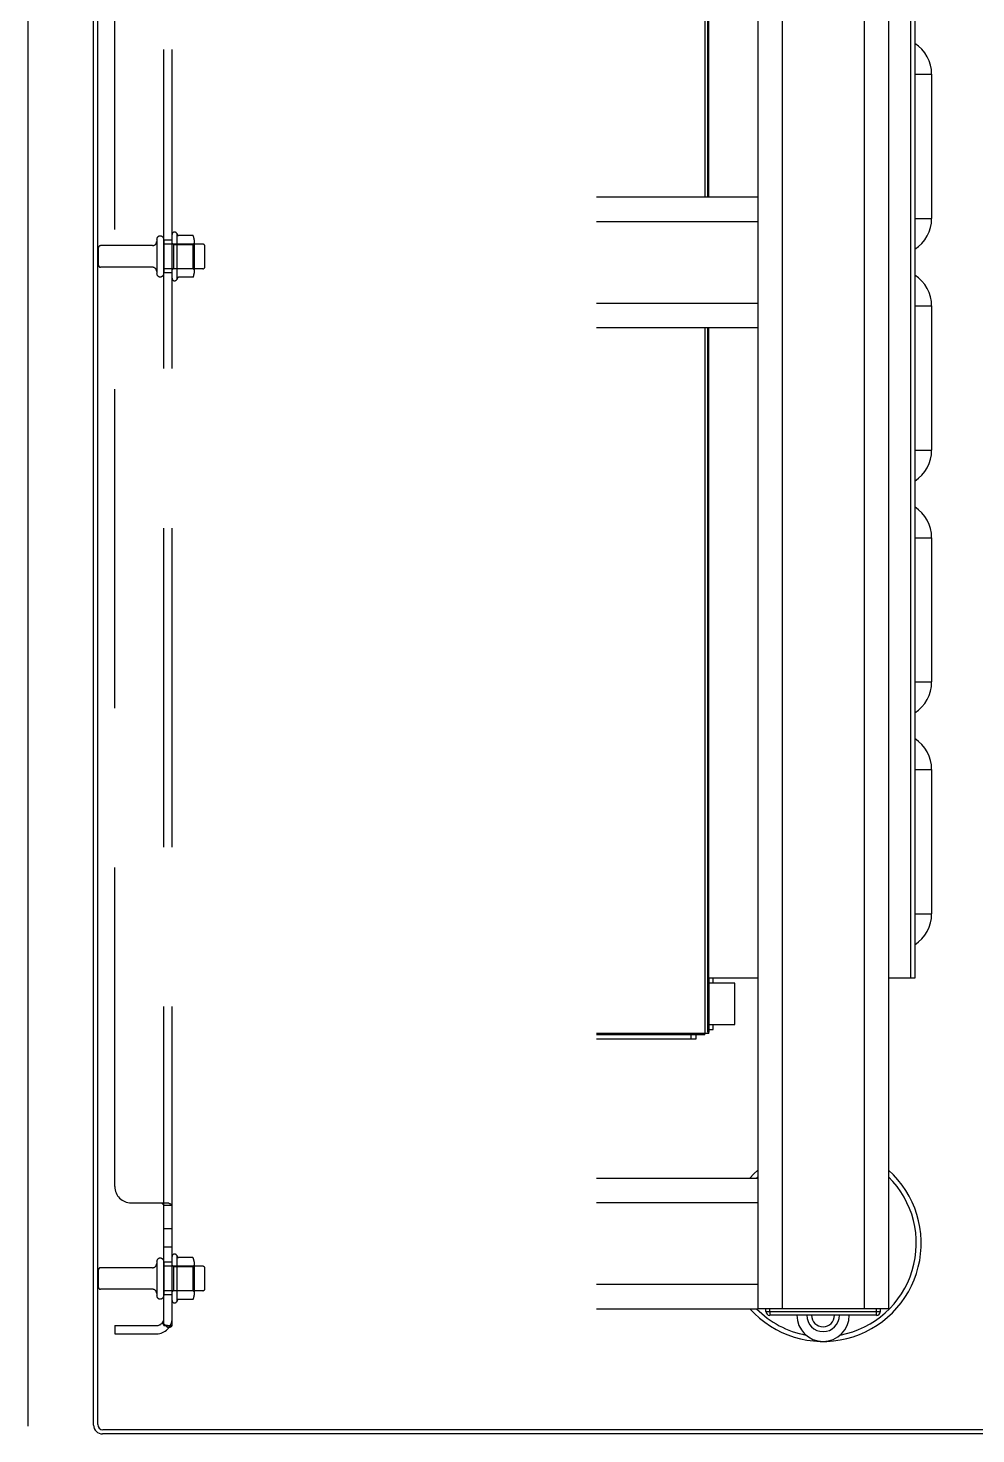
# Model space of a CAD drawing. Header units: inches. Extents: x 0 to 34.2, y 0 to 22.
# Drawn here: x 5.003 to 5.745, y 9.684 to 10.786 of the extents above; entities that cross this region are included whole.
import ezdxf

# ---------------------------------------------------------------- set-up
doc = ezdxf.new("R2010")
doc.units = ezdxf.units.IN
doc.header["$MEASUREMENT"] = 0
doc.linetypes.add('HIDDEN', pattern=[0.375, 0.25, -0.125])
doc.layers.add('DEFAULT_2', color=8, linetype='HIDDEN')
doc.layers.add('SUBPANEL', color=7, linetype='Continuous')

msp = doc.modelspace()

# ---------------------------------------------------------------- linework, layer by layer
at = {"color": 3, "linetype": 'Continuous'}
for p, q in [((5.0025, 9.69), (5.0025, 11.5217)), ((5.0538, 9.6909), (5.0538, 11.5227)), ((5.0571, 9.6913), (5.0571, 11.5223)), ((5.8668, 9.6872), (5.0612, 9.6872)), ((5.8682, 9.684), (5.0608, 9.684))]:
    msp.add_line(p, q, dxfattribs=at)
at = {"color": 7, "linetype": 'Continuous', "lineweight": 25}
for p, q in [((5.5937, 11.4226), (5.5937, 9.782)), ((5.6578, 11.4226), (5.6578, 9.782)), ((5.677, 11.4226), (5.677, 9.782)), ((5.5745, 11.32), (5.5745, 10.6536)), ((5.533, 11.2068), (5.533, 10.6536)), ((5.5353, 10.6536), (5.5353, 11.2058)), ((5.5362, 10.6536), (5.5362, 11.1634)), ((5.6945, 10.0412), (5.6945, 11.1634)), ((5.6977, 11.1602), (5.6977, 10.0444)), ((5.6977, 10.7496), (5.7108, 10.7496)), ((5.7108, 10.7496), (5.7108, 10.6366)), ((5.448, 10.6536), (5.5745, 10.6536)), ((5.5745, 10.6536), (5.5745, 10.6343)), ((5.448, 10.6343), (5.5745, 10.6343)), ((5.5745, 10.6343), (5.5745, 10.5703)), ((5.6977, 10.6366), (5.7108, 10.6366)), ((5.448, 10.5703), (5.5745, 10.5703)), ((5.5745, 10.5703), (5.5745, 10.551)), ((5.6977, 10.568), (5.7108, 10.568)), ((5.7108, 10.568), (5.7108, 10.455)), ((5.448, 10.551), (5.5745, 10.551)), ((5.533, 10.551), (5.533, 9.9978)), ((5.5353, 9.9988), (5.5353, 10.551)), ((5.5362, 10.0412), (5.5362, 10.551)), ((5.5745, 10.551), (5.5745, 9.8845)), ((5.6977, 10.455), (5.7108, 10.455)), ((5.6977, 10.3863), (5.7108, 10.3863)), ((5.7108, 10.3863), (5.7108, 10.2733)), ((5.6977, 10.2733), (5.7108, 10.2733)), ((5.6977, 10.2047), (5.7108, 10.2047)), ((5.7108, 10.2047), (5.7108, 10.0916)), ((5.6977, 10.0916), (5.7108, 10.0916)), ((5.5745, 10.0412), (5.5362, 10.0412)), ((5.5362, 10.0412), (5.5362, 9.9988)), ((5.5395, 10.0371), (5.5395, 10.0412)), ((5.6945, 10.0412), (5.677, 10.0412)), ((5.6977, 10.0412), (5.6945, 10.0412)), ((5.6977, 10.0444), (5.6977, 10.0412)), ((5.5564, 10.0371), (5.5362, 10.0371)), ((5.5362, 10.0048), (5.5564, 10.0048)), ((5.533, 9.9978), (5.448, 9.9978)), ((5.529, 9.9968), (5.448, 9.9968)), ((5.448, 9.9935), (5.5221, 9.9935)), ((5.5221, 9.9968), (5.5221, 9.9935)), ((5.5261, 9.9935), (5.5261, 9.9968)), ((5.529, 9.9968), (5.529, 9.9978)), ((5.533, 9.9968), (5.533, 9.9978)), ((5.5353, 9.9988), (5.5362, 9.9988)), ((5.5362, 10.0008), (5.5395, 10.0008)), ((5.5362, 9.9978), (5.5362, 9.9988)), ((5.448, 9.8845), (5.5745, 9.8845)), ((5.5745, 9.8845), (5.5745, 9.8653)), ((5.448, 9.8653), (5.5745, 9.8653)), ((5.5745, 9.8653), (5.5745, 9.8012)), ((5.448, 9.8012), (5.5745, 9.8012)), ((5.5745, 9.8012), (5.5745, 9.782)), ((5.448, 9.782), (5.5745, 9.782)), ((5.5937, 9.782), (5.5745, 9.782)), ((5.5809, 9.78), (5.5809, 9.782)), ((5.5809, 9.78), (5.584, 9.78)), ((5.584, 9.78), (5.584, 9.782)), ((5.584, 9.78), (5.6675, 9.78)), ((5.6675, 9.7769), (5.584, 9.7769)), ((5.6578, 9.782), (5.5937, 9.782)), ((5.677, 9.782), (5.6578, 9.782)), ((5.6675, 9.78), (5.6675, 9.782)), ((5.6675, 9.78), (5.6706, 9.78)), ((5.6706, 9.78), (5.6706, 9.782))]:
    msp.add_line(p, q, dxfattribs=at)
at = {"color": 7, "linetype": 'Continuous', "lineweight": 25, "flags": 128}
for points in [[(5.5745, 9.8906), (5.5714, 9.8877), (5.5684, 9.8845)], [(5.5736, 9.8845), (5.5744, 9.8853), (5.5745, 9.8854)]]:
    msp.add_lwpolyline(points, dxfattribs=at)
at = {"color": 7, "linetype": 'Continuous', "lineweight": 25}
for centre, radius, start, end in [((5.6819, 10.7496), 0.0289, 0, 56.8859), ((5.6819, 10.6366), 0.0289, 303.1141, 0), ((5.6819, 10.568), 0.0289, 0, 56.8859), ((5.6819, 10.455), 0.0289, 303.1141, 0), ((5.6819, 10.3863), 0.0289, 0, 56.8859), ((5.6819, 10.2733), 0.0289, 303.1141, 0), ((5.6819, 10.2047), 0.0289, 0, 56.8859), ((5.6819, 10.0916), 0.0289, 303.1141, 0), ((5.6257, 9.8333), 0.0769, 221.8103, 48.1897), ((5.6257, 9.8333), 0.0731, 280.5756, 45.4965), ((5.6257, 9.8333), 0.0731, 224.5035, 259.4244), ((5.584, 9.78), 0.00314, 180, 270), ((5.6257, 9.7769), 0.0205, 180, 0), ((5.6257, 9.7769), 0.0128, 180, 0), ((5.6257, 9.7769), 0.00897, 180, 0), ((5.6675, 9.78), 0.00314, 270, 0)]:
    msp.add_arc(centre, radius, start, end, dxfattribs=at)
at = {"color": 3, "linetype": 'Continuous'}
for centre, radius in [((5.0608, 9.6909), 0.00697), ((5.0612, 9.6913), 0.0041)]:
    msp.add_arc(centre, radius, 180, 270, dxfattribs=at)
at = {"color": 7, "linetype": 'Continuous', "lineweight": 25}
for centre, start_param, end_param in [((5.584, 9.78), 4.712389, 6.283185), ((5.6675, 9.78), 0, 1.570796)]:
    msp.add_ellipse(centre, major_axis=(0, -0.00314), ratio=0.020408, start_param=start_param, end_param=end_param, dxfattribs=at)
for points in [[(5.5564, 10.0048), (5.5564, 10.0051), (5.5564, 10.0056), (5.5564, 10.0093), (5.5564, 10.0146), (5.5564, 10.021), (5.5564, 10.0273), (5.5564, 10.0327), (5.5564, 10.0364), (5.5564, 10.0369), (5.5564, 10.0371)], [(5.5395, 10.0008), (5.5395, 10.0009), (5.5395, 10.001), (5.5395, 10.0019), (5.5395, 10.0033), (5.5395, 10.0043), (5.5395, 10.0048)], [(5.5221, 9.9935), (5.5226, 9.9935), (5.5237, 9.9935), (5.525, 9.9935), (5.5259, 9.9935), (5.5261, 9.9935), (5.5261, 9.9935)], [(5.533, 9.9968), (5.5329, 9.9968), (5.5328, 9.9968), (5.5319, 9.9968), (5.5305, 9.9968), (5.5295, 9.9968), (5.529, 9.9968)], [(5.5362, 9.9978), (5.5362, 9.9978), (5.5361, 9.9978), (5.5353, 9.9978), (5.5343, 9.9978), (5.5334, 9.9978), (5.533, 9.9978)]]:
    msp.add_open_spline(points, degree=3, dxfattribs=at)
at = {"layer": 'DEFAULT_2', "color": 8, "linetype": 'HIDDEN'}
for p, q in [((5.1154, 10.5897), (5.1154, 10.6239)), ((5.119, 10.6251), (5.119, 10.5886)), ((5.1315, 10.6232), (5.1203, 10.6232)), ((5.0577, 10.5999), (5.0577, 10.6137)), ((5.1001, 10.6153), (5.0592, 10.6153)), ((5.1033, 10.62), (5.1033, 10.5936)), ((5.109, 10.62), (5.109, 10.5936)), ((5.1395, 10.6164), (5.109, 10.6164)), ((5.1164, 10.6162), (5.1154, 10.6172)), ((5.1164, 10.6162), (5.1164, 10.5974)), ((5.1164, 10.6162), (5.1316, 10.6162)), ((5.1316, 10.6162), (5.1326, 10.6172)), ((5.1316, 10.6162), (5.1316, 10.5974)), ((5.1326, 10.6199), (5.1326, 10.5937)), ((5.141, 10.5987), (5.141, 10.6149)), ((5.1001, 10.5983), (5.0592, 10.5983)), ((5.1395, 10.5972), (5.109, 10.5972)), ((5.1164, 10.5974), (5.1154, 10.5964)), ((5.1164, 10.5974), (5.1316, 10.5974)), ((5.1315, 10.5905), (5.1203, 10.5905)), ((5.1316, 10.5974), (5.1326, 10.5964)), ((5.1033, 9.8189), (5.1033, 9.7925)), ((5.109, 9.8189), (5.109, 9.7925)), ((5.1154, 9.7886), (5.1154, 9.8229)), ((5.119, 9.824), (5.119, 9.7875)), ((5.1315, 9.8221), (5.1203, 9.8221)), ((5.1326, 9.8188), (5.1326, 9.7926)), ((5.0577, 9.7988), (5.0577, 9.8126)), ((5.1001, 9.8142), (5.0592, 9.8142)), ((5.1395, 9.8153), (5.109, 9.8153)), ((5.1164, 9.8151), (5.1154, 9.8162)), ((5.1164, 9.8151), (5.1316, 9.8151)), ((5.1164, 9.8151), (5.1164, 9.7963)), ((5.1316, 9.8151), (5.1326, 9.8162)), ((5.1316, 9.8151), (5.1316, 9.7963)), ((5.141, 9.7977), (5.141, 9.8138)), ((5.1001, 9.7973), (5.0592, 9.7973)), ((5.1395, 9.7961), (5.109, 9.7961)), ((5.1164, 9.7963), (5.1154, 9.7953)), ((5.1164, 9.7963), (5.1316, 9.7963)), ((5.1316, 9.7963), (5.1326, 9.7953)), ((5.1315, 9.7894), (5.1203, 9.7894))]:
    msp.add_line(p, q, dxfattribs=at)
for points in [[(5.1199, 10.6234), (5.1199, 10.6234), (5.1199, 10.6234), (5.1199, 10.6234), (5.1199, 10.6234), (5.1199, 10.6234), (5.1199, 10.6233), (5.1199, 10.6233), (5.1199, 10.6233), (5.12, 10.6233), (5.12, 10.6233), (5.12, 10.6233), (5.12, 10.6232), (5.1201, 10.6232), (5.1201, 10.6232), (5.1201, 10.6232), (5.1202, 10.6232), (5.1203, 10.6232), (5.1203, 10.6232)], [(5.132, 10.6229), (5.1319, 10.6229), (5.1319, 10.623), (5.1318, 10.6231), (5.1317, 10.6231), (5.1317, 10.6231), (5.1316, 10.6232), (5.1315, 10.6232)], [(5.1203, 10.5905), (5.1203, 10.5905), (5.1202, 10.5904), (5.1201, 10.5904), (5.1201, 10.5904), (5.1201, 10.5904), (5.12, 10.5904), (5.12, 10.5904), (5.12, 10.5903), (5.12, 10.5903), (5.1199, 10.5903), (5.1199, 10.5903), (5.1199, 10.5903), (5.1199, 10.5903), (5.1199, 10.5902), (5.1199, 10.5902), (5.1199, 10.5902), (5.1199, 10.5902), (5.1199, 10.5902)], [(5.132, 10.5908), (5.1319, 10.5907), (5.1319, 10.5906), (5.1318, 10.5906), (5.1317, 10.5905), (5.1317, 10.5905), (5.1316, 10.5905), (5.1315, 10.5905)], [(5.1199, 9.8223), (5.1199, 9.8223), (5.1199, 9.8223), (5.1199, 9.8223), (5.1199, 9.8223), (5.1199, 9.8223), (5.1199, 9.8223), (5.1199, 9.8222), (5.1199, 9.8222), (5.12, 9.8222), (5.12, 9.8222), (5.12, 9.8222), (5.12, 9.8222), (5.1201, 9.8221), (5.1201, 9.8221), (5.1201, 9.8221), (5.1202, 9.8221), (5.1203, 9.8221), (5.1203, 9.8221)], [(5.132, 9.8218), (5.1319, 9.8218), (5.1319, 9.8219), (5.1318, 9.822), (5.1317, 9.822), (5.1317, 9.8221), (5.1316, 9.8221), (5.1315, 9.8221)], [(5.1203, 9.7894), (5.1203, 9.7894), (5.1202, 9.7894), (5.1201, 9.7893), (5.1201, 9.7893), (5.1201, 9.7893), (5.12, 9.7893), (5.12, 9.7893), (5.12, 9.7893), (5.12, 9.7892), (5.1199, 9.7892), (5.1199, 9.7892), (5.1199, 9.7892), (5.1199, 9.7892), (5.1199, 9.7892), (5.1199, 9.7891), (5.1199, 9.7891), (5.1199, 9.7891), (5.1199, 9.7891)], [(5.132, 9.7897), (5.1319, 9.7896), (5.1319, 9.7895), (5.1318, 9.7895), (5.1317, 9.7894), (5.1317, 9.7894), (5.1316, 9.7894), (5.1315, 9.7894)]]:
    msp.add_lwpolyline(points, dxfattribs=at)
for centre, radius, start, end in [((5.1061, 10.62), 0.00282, 360, 180), ((5.1173, 10.6239), 0.00197, 34.4497, 180), ((5.0882, 10.6068), 0.0358, 27.6814, 30.6631), ((5.1254, 10.6199), 0.00724, 0, 23.95), ((5.0592, 10.6137), 0.00154, 90, 180), ((5.1001, 10.6185), 0.0032, 270, 360), ((5.1395, 10.6149), 0.00154, 360, 90), ((5.0592, 10.5999), 0.00154, 180, 270), ((5.1001, 10.5951), 0.0032, 0, 90), ((5.1061, 10.5936), 0.00282, 180, 0), ((5.1173, 10.5897), 0.00197, 180, 325.5503), ((5.0882, 10.6068), 0.0358, 329.3369, 332.3186), ((5.1254, 10.5937), 0.00724, 336.05, 0), ((5.1395, 10.5987), 0.00154, 270, 0), ((5.1001, 9.8174), 0.0032, 270, 360), ((5.1061, 9.8189), 0.00282, 360, 180), ((5.1173, 9.8229), 0.00197, 34.4497, 180), ((5.0882, 9.8057), 0.0358, 27.6814, 30.6631), ((5.1254, 9.8188), 0.00724, 0, 23.95), ((5.0592, 9.8126), 0.00154, 90, 180), ((5.1395, 9.8138), 0.00154, 360, 90), ((5.0592, 9.7988), 0.00154, 180, 270), ((5.1001, 9.7941), 0.0032, 0, 90), ((5.1395, 9.7977), 0.00154, 270, 0), ((5.1061, 9.7925), 0.00282, 180, 0), ((5.1173, 9.7886), 0.00197, 180, 325.5503), ((5.0882, 9.8057), 0.0358, 329.3369, 332.3186), ((5.1254, 9.7926), 0.00724, 336.05, 0)]:
    msp.add_arc(centre, radius, start, end, dxfattribs=at)
at = {"layer": 'SUBPANEL', "color": 8, "linetype": 'HIDDEN'}
for p, q in [((5.109, 9.7689), (5.109, 11.4447)), ((5.1154, 9.7689), (5.1154, 11.4447)), ((5.0705, 9.8778), (5.0705, 11.3358)), ((5.1154, 10.6196), (5.109, 10.6196)), ((5.1154, 10.594), (5.109, 10.594)), ((5.0833, 9.865), (5.1126, 9.865)), ((5.1083, 9.8639), (5.1084, 9.8639)), ((5.1089, 9.8634), (5.1089, 9.8633)), ((5.109, 9.8633), (5.109, 9.8632)), ((5.109, 9.8632), (5.1154, 9.8632)), ((5.1126, 9.865), (5.1127, 9.8649)), ((5.1135, 9.8645), (5.1141, 9.8643)), ((5.1154, 9.8447), (5.109, 9.8447)), ((5.1154, 9.8302), (5.109, 9.8302)), ((5.1154, 9.8185), (5.109, 9.8185)), ((5.1154, 9.7929), (5.109, 9.7929)), ((5.0705, 9.7689), (5.1032, 9.7689)), ((5.0705, 9.7689), (5.0705, 9.7625)), ((5.0705, 9.7625), (5.1032, 9.7625)), ((5.1126, 9.7669), (5.1077, 9.771)), ((5.109, 9.7689), (5.1154, 9.7689)), ((5.1093, 9.7698), (5.1094, 9.7697)), ((5.1094, 9.7697), (5.1094, 9.7697)), ((5.1094, 9.7697), (5.1095, 9.7697)), ((5.1095, 9.7697), (5.1096, 9.7696)), ((5.1096, 9.7696), (5.1096, 9.7696)), ((5.1096, 9.7696), (5.1097, 9.7696)), ((5.1097, 9.7696), (5.1098, 9.7695)), ((5.1098, 9.7695), (5.1099, 9.7695)), ((5.1099, 9.7695), (5.11, 9.7694))]:
    msp.add_line(p, q, dxfattribs=at)
for points in [[(5.1077, 9.865), (5.1076, 9.8649), (5.1076, 9.8648), (5.1076, 9.8648)], [(5.1077, 9.865), (5.1076, 9.8649), (5.1076, 9.8648), (5.1076, 9.8648), (5.1076, 9.8647), (5.1077, 9.8646), (5.1077, 9.8645), (5.1077, 9.8645), (5.1078, 9.8644), (5.1078, 9.8643), (5.1079, 9.8643), (5.108, 9.8642), (5.108, 9.8641)], [(5.1076, 9.8647), (5.1077, 9.8646), (5.1077, 9.8645)], [(5.108, 9.8642), (5.108, 9.8641), (5.1081, 9.8641), (5.1082, 9.864), (5.1083, 9.8639)], [(5.1084, 9.8639), (5.1085, 9.8638), (5.1086, 9.8637), (5.1087, 9.8637), (5.1087, 9.8636), (5.1088, 9.8635)], [(5.1087, 9.8637), (5.1087, 9.8636), (5.1088, 9.8635), (5.1089, 9.8635), (5.1089, 9.8634), (5.1089, 9.8633), (5.109, 9.8633), (5.109, 9.8632)], [(5.1127, 9.8649), (5.1128, 9.8649), (5.1129, 9.8648), (5.1131, 9.8647), (5.1132, 9.8646), (5.1134, 9.8646), (5.1135, 9.8645)], [(5.1141, 9.8643), (5.1142, 9.8642), (5.1144, 9.8641)], [(5.1144, 9.8641), (5.1145, 9.8641), (5.1147, 9.864), (5.1148, 9.8639)], [(5.1148, 9.8639), (5.1149, 9.8638), (5.1151, 9.8637), (5.1152, 9.8636)], [(5.1149, 9.8638), (5.1151, 9.8637), (5.1152, 9.8636), (5.1152, 9.8636), (5.1153, 9.8635), (5.1153, 9.8634), (5.1154, 9.8633), (5.1154, 9.8633), (5.1154, 9.8632)], [(5.1154, 9.8633), (5.1154, 9.8633), (5.1154, 9.8632)], [(5.1077, 9.771), (5.1076, 9.7709), (5.1076, 9.7709), (5.1076, 9.7709), (5.1076, 9.7708), (5.1077, 9.7708), (5.1077, 9.7707), (5.1077, 9.7707), (5.1078, 9.7706), (5.1078, 9.7705), (5.1079, 9.7704), (5.108, 9.7704), (5.108, 9.7703)], [(5.108, 9.7703), (5.1082, 9.7701), (5.1083, 9.77), (5.1084, 9.7699), (5.1085, 9.7698), (5.1086, 9.7697), (5.1087, 9.7696), (5.1087, 9.7694), (5.1088, 9.7693), (5.1089, 9.7692), (5.1089, 9.7691), (5.1089, 9.769), (5.109, 9.769), (5.109, 9.7689)], [(5.1089, 9.7699), (5.1089, 9.7699), (5.1089, 9.77), (5.1089, 9.77), (5.1088, 9.77), (5.1088, 9.77), (5.1088, 9.77), (5.1088, 9.77), (5.1088, 9.77), (5.1088, 9.77), (5.1088, 9.7701)], [(5.1088, 9.7701), (5.1088, 9.7701), (5.1088, 9.7701), (5.1088, 9.7701), (5.1088, 9.7701), (5.1088, 9.77), (5.1088, 9.77), (5.1088, 9.77), (5.1088, 9.77), (5.1088, 9.77), (5.1089, 9.77), (5.1089, 9.77), (5.1089, 9.77), (5.1089, 9.7699), (5.109, 9.7699), (5.109, 9.7699), (5.109, 9.7699), (5.1091, 9.7699), (5.1091, 9.7699), (5.1091, 9.7698), (5.1091, 9.7698), (5.1092, 9.7698), (5.1092, 9.7698), (5.1092, 9.7698), (5.1093, 9.7698), (5.1093, 9.7698)], [(5.11, 9.7694), (5.1101, 9.7694), (5.1101, 9.7694), (5.1101, 9.7694), (5.1102, 9.7694), (5.1102, 9.7693), (5.1103, 9.7693), (5.1103, 9.7693), (5.1104, 9.7693), (5.1104, 9.7693), (5.1105, 9.7693), (5.1105, 9.7693), (5.1105, 9.7692), (5.1106, 9.7692), (5.1106, 9.7692), (5.1107, 9.7692), (5.1107, 9.7692), (5.1108, 9.7692), (5.1108, 9.7692), (5.1108, 9.7691), (5.1109, 9.7691), (5.1109, 9.7691), (5.111, 9.7691), (5.111, 9.7691), (5.1111, 9.7691), (5.1111, 9.7691), (5.1111, 9.7691), (5.1112, 9.769), (5.1112, 9.769), (5.1113, 9.769), (5.1113, 9.769), (5.1113, 9.769), (5.1114, 9.769), (5.1114, 9.769), (5.1115, 9.769), (5.1115, 9.769), (5.1115, 9.769), (5.1116, 9.7689), (5.1116, 9.7689), (5.1116, 9.7689), (5.1117, 9.7689), (5.1117, 9.7689), (5.1117, 9.7689), (5.1118, 9.7689), (5.1118, 9.7689), (5.1119, 9.7689), (5.1119, 9.7689), (5.1119, 9.7689), (5.1119, 9.7689), (5.112, 9.7689), (5.112, 9.7689), (5.112, 9.7689), (5.112, 9.7689)], [(5.112, 9.7689), (5.112, 9.7689), (5.112, 9.7689), (5.112, 9.7689), (5.112, 9.7689), (5.112, 9.7689), (5.112, 9.7689), (5.112, 9.7689), (5.112, 9.7689), (5.1119, 9.7689), (5.1119, 9.7689), (5.1119, 9.7689), (5.1119, 9.7689)], [(5.1126, 9.7669), (5.1127, 9.767), (5.1128, 9.7671), (5.1129, 9.7672), (5.1131, 9.7673), (5.1132, 9.7674), (5.1134, 9.7675), (5.1135, 9.7675), (5.1137, 9.7676), (5.1139, 9.7677)], [(5.1139, 9.7677), (5.1142, 9.7678), (5.1144, 9.7679), (5.1145, 9.768), (5.1147, 9.7681), (5.1148, 9.7681), (5.1149, 9.7682), (5.1151, 9.7683), (5.1152, 9.7684), (5.1152, 9.7685), (5.1153, 9.7686), (5.1153, 9.7687), (5.1154, 9.7687), (5.1154, 9.7688), (5.1154, 9.7689)]]:
    msp.add_lwpolyline(points, dxfattribs=at)
for centre, radius, start, end in [((5.0833, 9.8778), 0.0128, 180, 270), ((5.1032, 9.7746), 0.0122, 270, 0), ((5.1032, 9.7746), 0.00574, 270, 0)]:
    msp.add_arc(centre, radius, start, end, dxfattribs=at)

doc.saveas('drawing.dxf')
